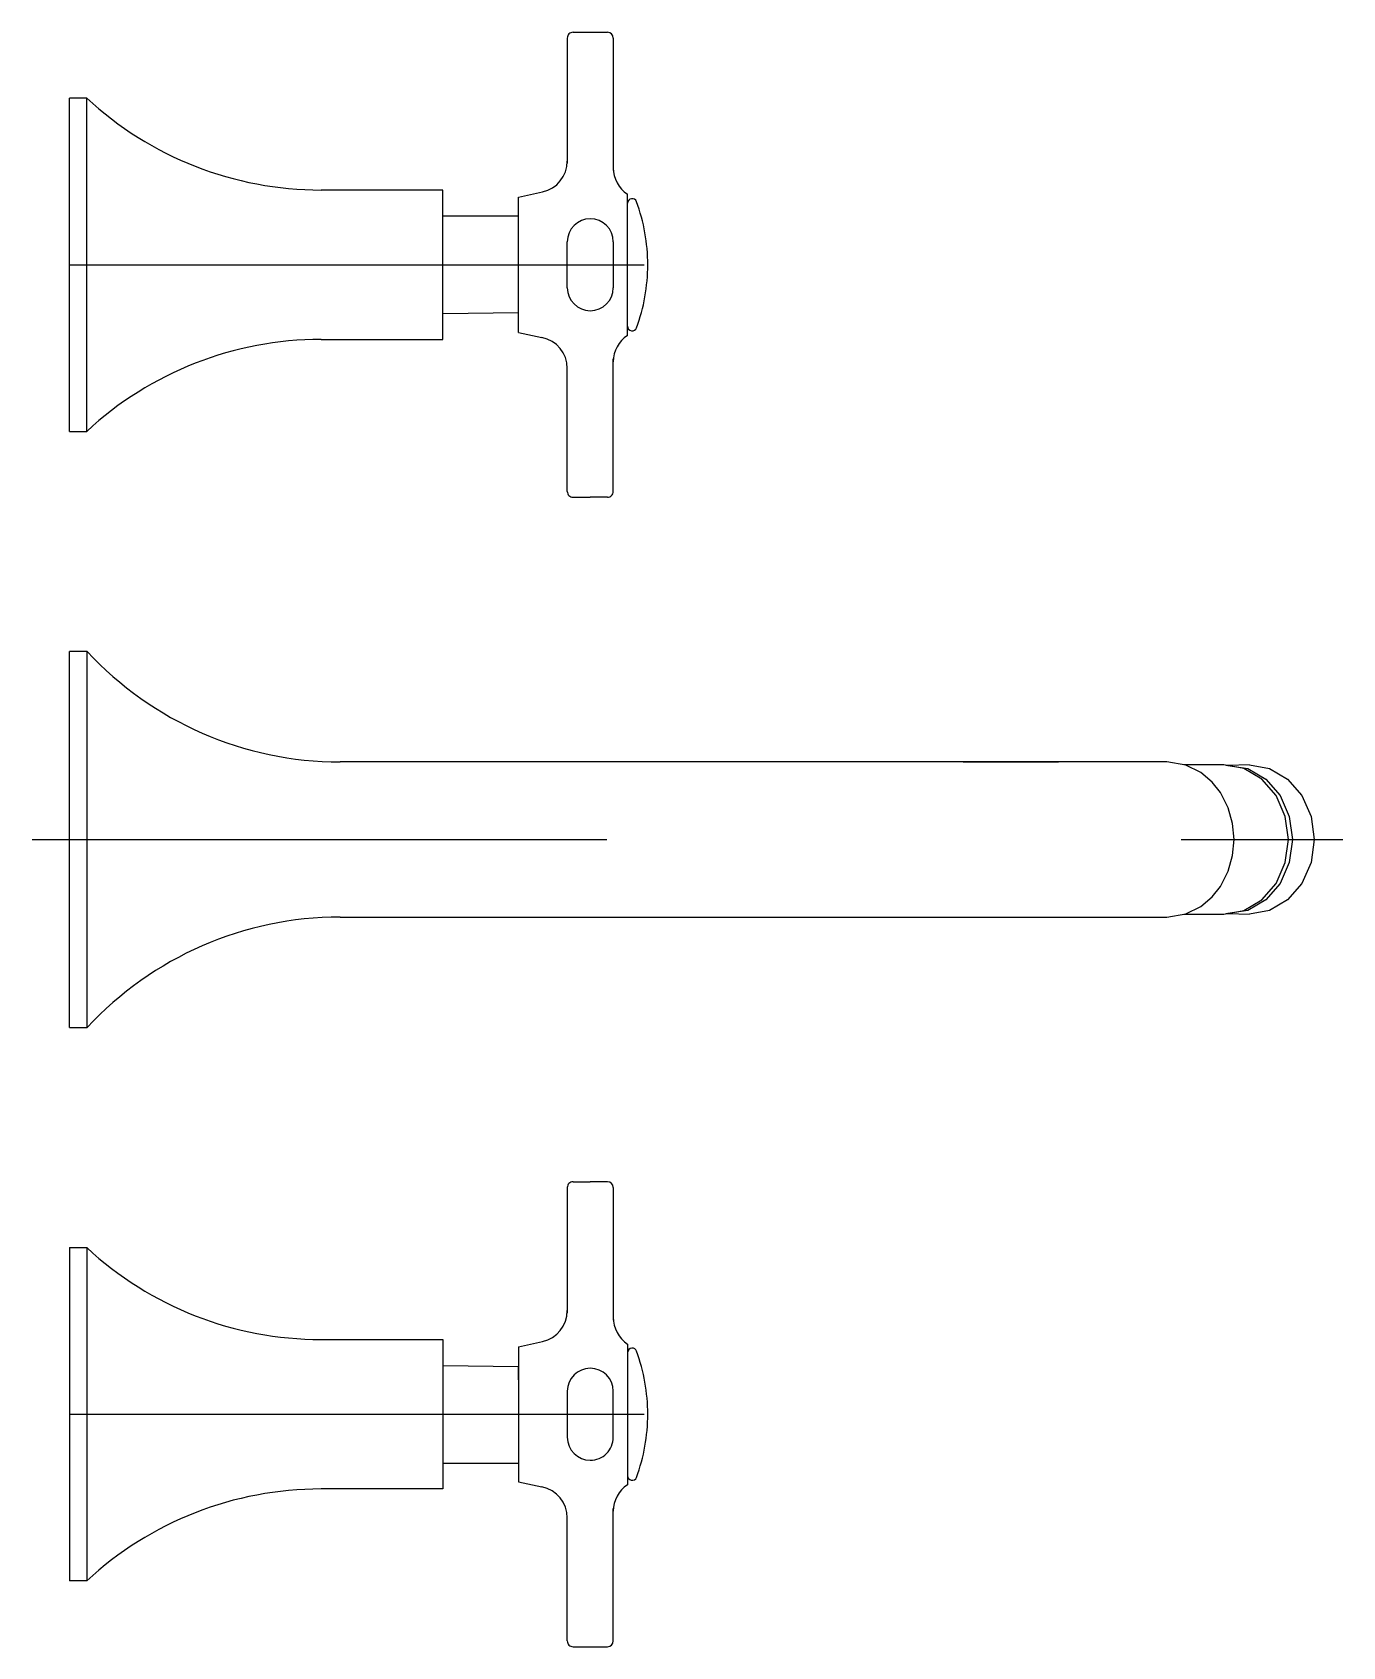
# Model space of a CAD drawing. Extents: x -0.475 to -0.247, y 99.849 to 100.13.
import ezdxf

# ---------------------------------------------------------------- set-up
doc = ezdxf.new("R2010")
doc.units = 0
doc.header["$LTSCALE"] = 0.2
doc.header["$MEASUREMENT"] = 0
doc.linetypes.add('AXES', pattern=[0.54, 0.3, -0.08, 0.08, -0.08])
doc.linetypes.add('CONTINU', pattern=[0])
doc.layers.get('0').update_dxf_attribs({"linetype": 'CONTINUOUS'})
doc.layers.add('DECA_EIXOS', color=5, linetype='AXES')

msp = doc.modelspace()

# ---------------------------------------------------------------- linework, layer by layer
at = {"linetype": 'CONTINU'}
for points in [[(-0.38113, 100.12995, 0.414219), (-0.38213, 100.12895)], [(-0.37413, 100.12895, 0.414213), (-0.37513, 100.12995)], [(-0.46578, 100.1185, 0.189104), (-0.42499, 100.1025)], [(-0.38646, 100.10217, 0.352352), (-0.38213, 100.10754)], [(-0.37413, 100.10635, 0.250539), (-0.37168, 100.10179)], [(-0.37097, 100.10099, 0.363502), (-0.37163, 100.1002)], [(-0.37008, 100.10047, 0.375014), (-0.37097, 100.10099)], [(-0.36813, 100.0895, 0.088186), (-0.37008, 100.10047)], [(-0.37813, 100.0975, 0.414027), (-0.38213, 100.0935)], [(-0.37413, 100.0935, 0.4141), (-0.37813, 100.0975)], [(-0.37008, 100.07852, 0.088205), (-0.36813, 100.0895)], [(-0.38213, 100.0855, 0.414027), (-0.37813, 100.0815)], [(-0.37813, 100.0815, 0.414028), (-0.37413, 100.0855)], [(-0.37168, 100.07721, 0.251155), (-0.37413, 100.07263)], [(-0.37163, 100.0788, 0.394259), (-0.37097, 100.07801)], [(-0.37097, 100.07801, 0.363719), (-0.37008, 100.07852)], [(-0.42499, 100.0765, 0.189103), (-0.46578, 100.0605)], [(-0.38213, 100.07146, 0.35665), (-0.38654, 100.07685)], [(-0.38213, 100.05005, 0.414214), (-0.38113, 100.04905)], [(-0.37513, 100.04905, 0.414222), (-0.37413, 100.05005)], [(-0.46568, 100.0222, 0.208713), (-0.42169, 100.003)], [(-0.42169, 99.976, 0.208711), (-0.46568, 99.9568)], [(-0.38113, 99.92995, 0.414225), (-0.38213, 99.92895)], [(-0.37413, 99.92895, 0.414213), (-0.37513, 99.92995)], [(-0.46578, 99.9185, 0.189103), (-0.42499, 99.9025)], [(-0.38646, 99.90217, 0.352369), (-0.38213, 99.90754)], [(-0.37413, 99.90637, 0.251155), (-0.37163, 99.9017)], [(-0.37089, 99.901, 0.394242), (-0.37163, 99.9002)], [(-0.37008, 99.90047, 0.363717), (-0.37089, 99.901)], [(-0.36813, 99.8895, 0.088205), (-0.37008, 99.90047)], [(-0.37813, 99.8975, 0.414026), (-0.38213, 99.8935)], [(-0.37413, 99.8935, 0.414028), (-0.37813, 99.8975)], [(-0.37008, 99.87852, 0.088265), (-0.36813, 99.8895)], [(-0.38213, 99.8855, 0.414028), (-0.37813, 99.8815)], [(-0.37813, 99.8815, 0.41466), (-0.37413, 99.8855)], [(-0.37163, 99.8788, 0.363569), (-0.37102, 99.87802)], [(-0.37102, 99.87802, 0.382228), (-0.37008, 99.87852)], [(-0.42499, 99.8765, 0.189107), (-0.46578, 99.8605)], [(-0.38213, 99.87146, 0.35721), (-0.38655, 99.87685)], [(-0.37168, 99.87721, 0.250199), (-0.37413, 99.87265)], [(-0.38213, 99.85005, 0.414214), (-0.38113, 99.84905)], [(-0.37513, 99.84905, 0.41404), (-0.37413, 99.85005)]]:
    msp.add_lwpolyline(points, format="xyb", dxfattribs=at)
for points in [[(-0.38213, 100.12895), (-0.38213, 100.10709)], [(-0.38113, 100.12995), (-0.37813, 100.12995)], [(-0.37813, 100.12995), (-0.37513, 100.12995)], [(-0.37413, 100.12895), (-0.37413, 100.10589)], [(-0.46878, 100.0895), (-0.46878, 100.1185)], [(-0.46578, 100.1185), (-0.46878, 100.1185)], [(-0.46578, 100.0895), (-0.46578, 100.1185)], [(-0.40378, 100.1025), (-0.42499, 100.1025)], [(-0.40378, 100.0895), (-0.40378, 100.1025)], [(-0.39063, 100.10125), (-0.38646, 100.10217)], [(-0.39063, 100.098), (-0.39063, 100.10125)], [(-0.37163, 100.09813), (-0.37168, 100.10179)], [(-0.40378, 100.098), (-0.39063, 100.098)], [(-0.39063, 100.0895), (-0.39063, 100.098)], [(-0.37163, 100.0895), (-0.37163, 100.09813)], [(-0.38213, 100.0895), (-0.38213, 100.0935)], [(-0.37413, 100.0935), (-0.37413, 100.0895)], [(-0.46878, 100.0605), (-0.46878, 100.0895)], [(-0.46578, 100.0605), (-0.46578, 100.0895)], [(-0.40378, 100.0765), (-0.40378, 100.0895)], [(-0.39063, 100.08119), (-0.39063, 100.0895)], [(-0.38213, 100.0855), (-0.38213, 100.0895)], [(-0.37413, 100.0895), (-0.37413, 100.0855)], [(-0.37163, 100.08087), (-0.37163, 100.0895)], [(-0.40378, 100.081), (-0.39063, 100.08119)], [(-0.39063, 100.07774), (-0.39063, 100.08119)], [(-0.37168, 100.07721), (-0.37163, 100.08087)], [(-0.39063, 100.07774), (-0.38654, 100.07685)], [(-0.42499, 100.0765), (-0.40378, 100.0765)], [(-0.38213, 100.05005), (-0.38213, 100.0719)], [(-0.37413, 100.05005), (-0.37413, 100.07311)], [(-0.46878, 100.0605), (-0.46578, 100.0605)], [(-0.38113, 100.04905), (-0.37813, 100.04905)], [(-0.37513, 100.04905), (-0.37813, 100.04905)], [(-0.46568, 100.0222), (-0.46878, 100.0222)], [(-0.46878, 99.9895), (-0.46878, 100.0222)], [(-0.46568, 99.9895), (-0.46568, 100.0222)], [(-0.31523, 100.003), (-0.42169, 100.003)], [(-0.28469, 100.003), (-0.31523, 100.003)], [(-0.31323, 100.003), (-0.29662, 100.003)], [(-0.27777, 100.003), (-0.28469, 100.003)], [(-0.26846, 99.99767), (-0.26991, 99.99949), (-0.27187, 100.00115), (-0.27447, 100.00245), (-0.27777, 100.003)], [(-0.26787, 100.0025), (-0.27477, 100.0025)], [(-0.25661, 99.9895), (-0.25717, 99.99352), (-0.25876, 99.99714), (-0.26125, 100.00002), (-0.26439, 100.00186), (-0.26787, 100.0025)], [(-0.26753, 100.00244), (-0.26719, 100.00237)], [(-0.26337, 100.0025), (-0.26719, 100.00237)], [(-0.26719, 100.00237), (-0.26368, 100.00186), (-0.26055, 100.00002), (-0.25806, 99.99714), (-0.25646, 99.99352), (-0.25591, 99.9895)], [(-0.26337, 100.0025), (-0.25989, 100.00186), (-0.25675, 100.00002), (-0.25426, 99.99714), (-0.25266, 99.99352), (-0.25211, 99.9895)], [(-0.26608, 99.9895), (-0.26633, 99.99227), (-0.2671, 99.99501), (-0.26846, 99.99767)], [(-0.46878, 99.9568), (-0.46878, 99.9895)], [(-0.46568, 99.9568), (-0.46568, 99.9895)], [(-0.26846, 99.98133), (-0.2671, 99.98398), (-0.26633, 99.98673), (-0.26608, 99.9895)], [(-0.26787, 99.9765), (-0.26439, 99.97713), (-0.26125, 99.97898), (-0.25876, 99.98186), (-0.25717, 99.98548), (-0.25661, 99.9895)], [(-0.25591, 99.9895), (-0.25646, 99.98548), (-0.25806, 99.98186), (-0.26055, 99.97898), (-0.26368, 99.97713), (-0.26719, 99.97662)], [(-0.25211, 99.9895), (-0.25266, 99.98548), (-0.25426, 99.98186), (-0.25675, 99.97898), (-0.25989, 99.97713), (-0.26337, 99.9765)], [(-0.27777, 99.976), (-0.27447, 99.97655), (-0.27187, 99.97785), (-0.26991, 99.97951), (-0.26846, 99.98133)], [(-0.42169, 99.976), (-0.31523, 99.976)], [(-0.31523, 99.976), (-0.28469, 99.976)], [(-0.31323, 99.976), (-0.29662, 99.976)], [(-0.28469, 99.976), (-0.27777, 99.976)], [(-0.27477, 99.9765), (-0.26787, 99.9765)], [(-0.26719, 99.97662), (-0.26753, 99.97656)], [(-0.26719, 99.97662), (-0.26337, 99.9765)], [(-0.46878, 99.9568), (-0.46568, 99.9568)], [(-0.38213, 99.92895), (-0.38213, 99.90709)], [(-0.38113, 99.92995), (-0.37813, 99.92995)], [(-0.37513, 99.92995), (-0.37813, 99.92995)], [(-0.37413, 99.92895), (-0.37413, 99.90589)], [(-0.46878, 99.9185), (-0.46878, 99.8895)], [(-0.46878, 99.9185), (-0.46578, 99.9185)], [(-0.46578, 99.9185), (-0.46578, 99.8895)], [(-0.42499, 99.9025), (-0.40378, 99.9025)], [(-0.40378, 99.9025), (-0.40378, 99.8895)], [(-0.39063, 99.90125), (-0.38646, 99.90217)], [(-0.39063, 99.90125), (-0.39063, 99.89781)], [(-0.37163, 99.9017), (-0.37163, 99.89813)], [(-0.40378, 99.898), (-0.39063, 99.89781)], [(-0.39063, 99.89551), (-0.39063, 99.89781)], [(-0.39063, 99.89781), (-0.39063, 99.8895)], [(-0.37163, 99.89813), (-0.37163, 99.8895)], [(-0.38213, 99.8935), (-0.38213, 99.8895)], [(-0.37413, 99.8895), (-0.37413, 99.8935)], [(-0.46878, 99.8895), (-0.46878, 99.8605)], [(-0.46578, 99.8895), (-0.46578, 99.8605)], [(-0.40378, 99.8895), (-0.40378, 99.8765)], [(-0.39063, 99.8895), (-0.39063, 99.881)], [(-0.38213, 99.8895), (-0.38213, 99.8855)], [(-0.37413, 99.8855), (-0.37413, 99.8895)], [(-0.37163, 99.8895), (-0.37163, 99.88087)], [(-0.40378, 99.881), (-0.39063, 99.881)], [(-0.39063, 99.881), (-0.39063, 99.87774)], [(-0.37163, 99.88087), (-0.37168, 99.87721)], [(-0.39063, 99.87774), (-0.38655, 99.87685)], [(-0.40378, 99.8765), (-0.42499, 99.8765)], [(-0.38213, 99.85005), (-0.38213, 99.8719)], [(-0.37413, 99.85005), (-0.37413, 99.87311)], [(-0.46578, 99.8605), (-0.46878, 99.8605)], [(-0.38113, 99.84905), (-0.37813, 99.84905)], [(-0.37813, 99.84905), (-0.37513, 99.84905)]]:
    msp.add_lwpolyline(points, dxfattribs=at)
at = {"layer": 'DECA_EIXOS'}
for points in [[(-0.46878, 100.0895), (-0.36169, 100.0895)], [(-0.47526, 99.9895), (-0.24716, 99.9895)], [(-0.46878, 99.8895), (-0.36074, 99.8895)]]:
    msp.add_lwpolyline(points, dxfattribs=at)

doc.saveas('drawing.dxf')
